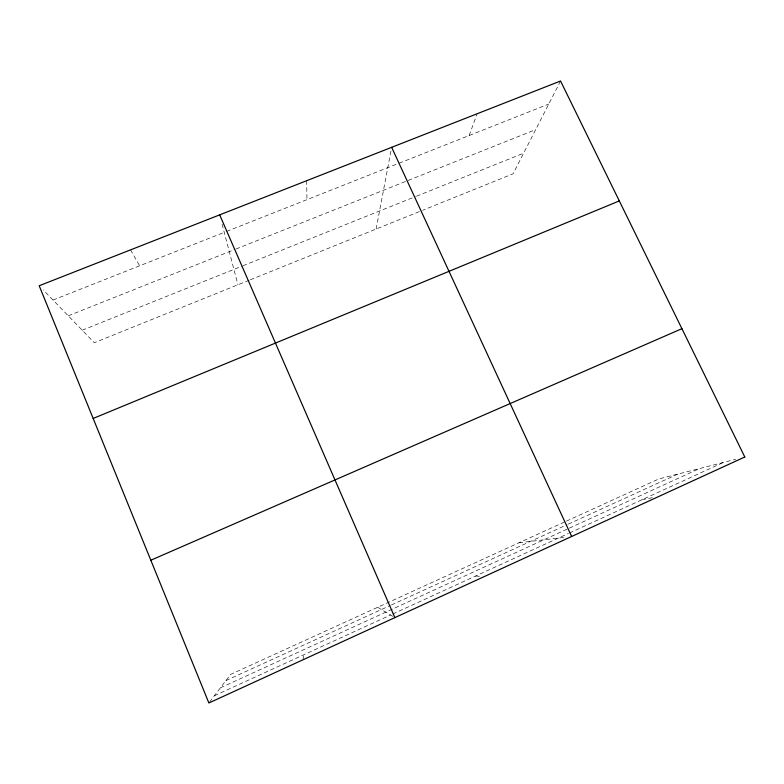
<?xml version="1.0" encoding="UTF-8"?>
<svg xmlns="http://www.w3.org/2000/svg" width="784" height="784" viewBox="0 0 784 784"><rect width="100%" height="100%" fill="white"/><g stroke="black" fill="none" stroke-linecap="round" stroke-linejoin="round"><path stroke-width="0.59" stroke-dasharray="3.92 2.94" d="M303.085 659.756L303.545 654.885M376.114 229.046L391.422 148.529M469.185 135.505L477.113 113.768M560.54 81.007L513.089 173.803L422.596 210.308M209.563 702.092L230.594 674.416L565.303 521.634M214.375 695.761L390.55 615.009M392.755 613.999L568.429 533.473M569.537 532.963L723.279 462.491M566.411 521.125L658.776 478.965L735.735 459.306M225.87 680.63L390.305 605.473M391.412 604.974L567.146 524.663M568.253 524.153L677.709 474.134M220.402 687.833L568.224 528.641M569.331 528.142L699.495 468.567M249.185 280.241L94.296 342.716L43.267 289.953M250.312 279.79L421.459 210.759M82.212 330.221L241.835 266.217M242.971 265.756L415.373 196.627M416.49 196.186L523.614 153.223M68.277 315.805L234.935 249.43M236.072 248.979L535.668 129.654M53.028 300.047L224.244 232.348M226.517 231.456L397.958 163.67M399.085 163.219L548.761 104.047M641.841 499.82L652.327 497.673M518.959 542.783L565.636 537.197M475.486 576.073L479.935 576.309M377.692 607.267L394.019 617.096M130.546 249.871L139.63 265.805M222.117 224.185L237.934 284.778M306.691 180.692L306.946 199.655"/><path stroke-width="1.18" d="M150.822 560.227L681.913 328.682M93.169 418.46L619.301 200.92M391.647 147.333L571.644 536.481M219.687 214.865L394.881 617.616M744.8 456.994L208.877 702.993L39.2 285.748L560.54 81.007L744.8 456.994"/></g></svg>
